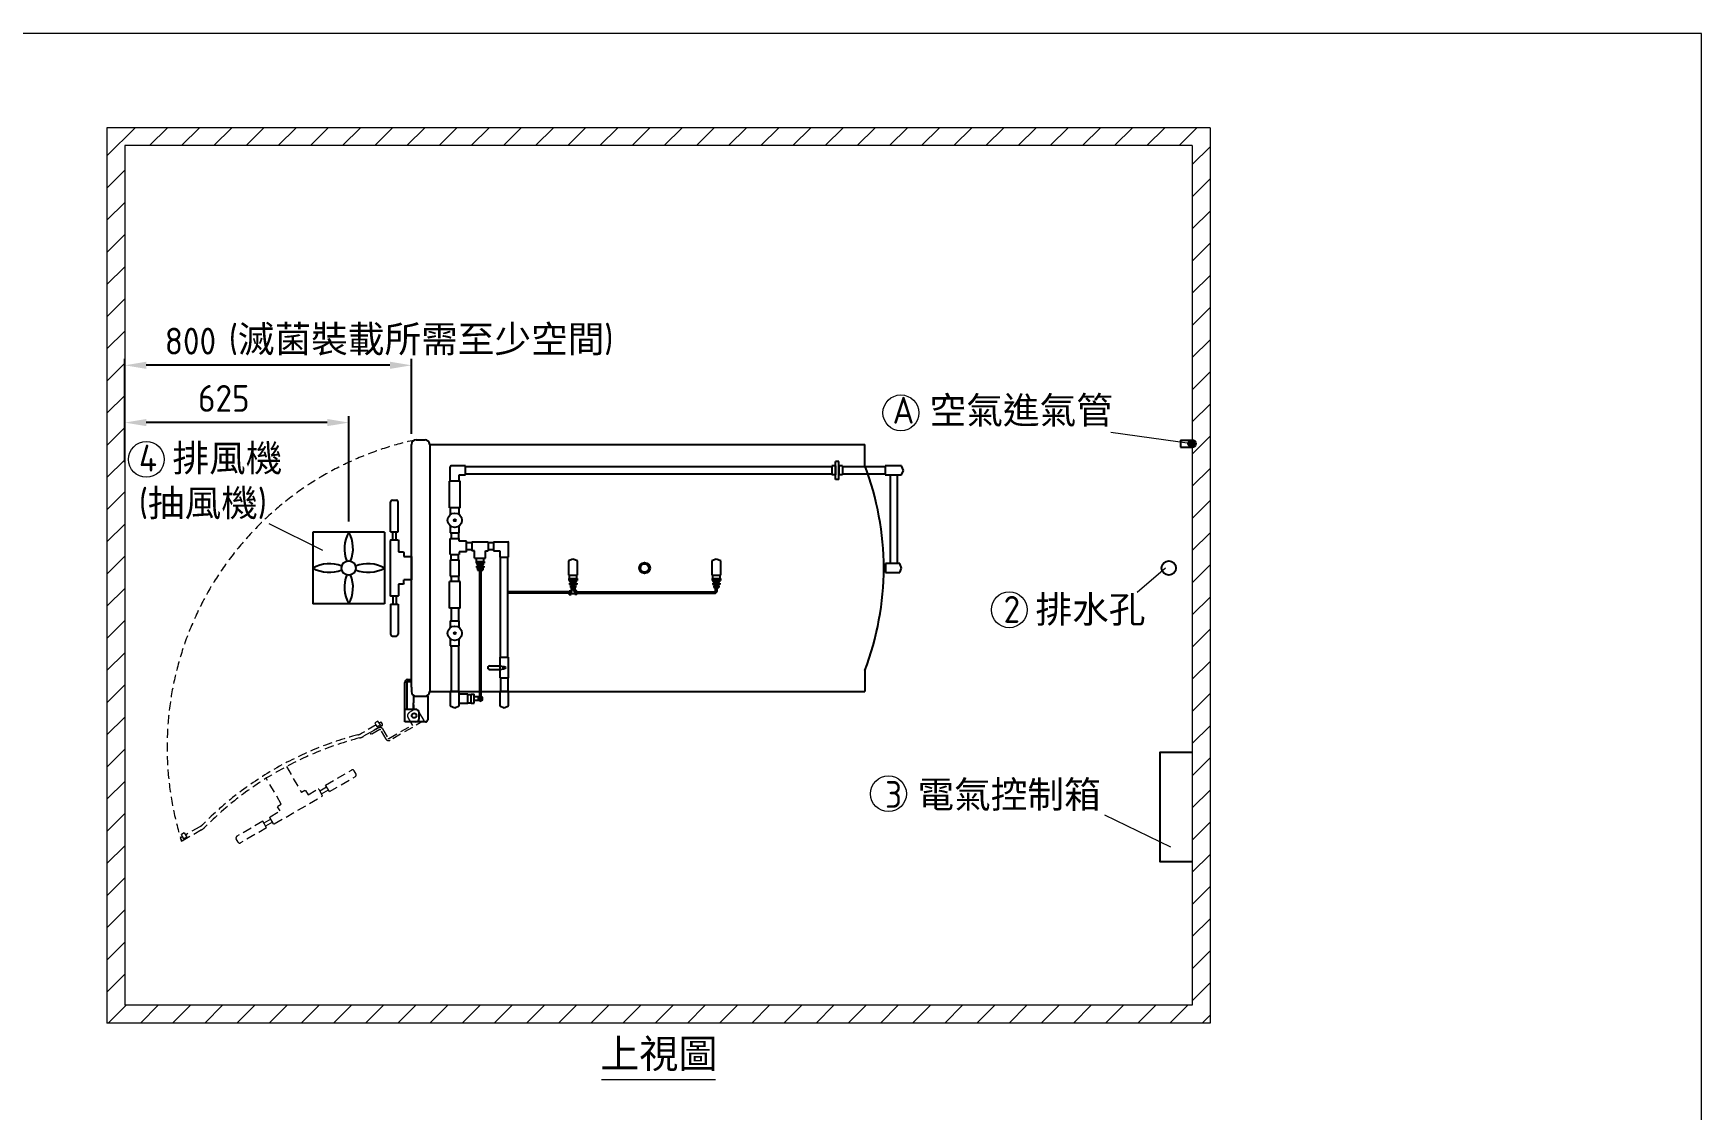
# Model space of a CAD drawing. Header units: millimetres. Extents: x -206886 to -195166, y -25068 to -16828.
# Drawn here: x -199822 to -195166, y -19833 to -16828 of the extents above; entities that cross this region are included whole.
import ezdxf

# ---------------------------------------------------------------- set-up
doc = ezdxf.new("R2010")
doc.units = ezdxf.units.MM
doc.linetypes.add('HIDDEN', pattern=[9.525, 6.35, -3.175])
doc.layers.get('0').update_dxf_attribs({"lineweight": 25})
for name, color, linetype, lineweight in [('D', 3, 'Continuous', 13), ('F', 7, 'Continuous', 15), ('H', 2, 'HIDDEN', 15), ('S', 4, 'Continuous', 15)]:
    doc.layers.add(name, color=color, linetype=linetype, lineweight=lineweight)
doc.styles.get("Standard").update_dxf_attribs({"font": 'KAIU.TTF'})
doc.styles.add('STU25', font='isocp2.shx')
doc.dimstyles.new('STU25', dxfattribs={"dimscale": 30, "dimtxt": 2.5, "dimasz": 2, "dimexe": 0.6, "dimexo": 1, "dimgap": 1, "dimtad": 1, "dimdsep": 46, "dimtxsty": 'STU25', "dimcen": 2, "dimazin": 2, "dimtfac": 1, "dimtmove": 0, "dimatfit": 3, "dimfxl": 0, "dimtolj": 1, "dimtzin": 0, "dimarcsym": 0})

# ---------------------------------------------------------------- blocks, each defined once
blk = doc.blocks.new('*D6')
at = {"layer": 'D', "color": 0, "linetype": 'Continuous', "lineweight": -2}
for p, q in [((-199567.1, -17995.6), (-199567.1, -17897)), ((-199002.1, -17915), (-199507.1, -17915)), ((-198942.1, -18191.1), (-198942.1, -17897))]:
    blk.add_line(p, q, dxfattribs=at)
at = {"layer": 'D', "color": 0}
for points in [[(-199507.1, -17905), (-199507.1, -17925), (-199567.1, -17915)], [(-199002.1, -17925), (-199002.1, -17905), (-198942.1, -17915)]]:
    blk.add_solid(points, dxfattribs=at)
at = {"layer": 'Defpoints', "color": 0}
for p in [(-199567.1, -17915), (-199567.1, -18025.6), (-198942.1, -18221.1)]:
    blk.add_point(p, dxfattribs=at)
at = {"layer": 'D', "color": 0, "insert": (-199290.8, -17847.5), "char_height": 75, "attachment_point": 5, "style": 'STU25'}
blk.add_mtext('\\A1;625', dxfattribs=at)
blk = doc.blocks.new('*D15')
at = {"layer": 'D', "color": 0, "lineweight": -2}
for p, q in [((-199567.1, -18025.6), (-199567.1, -17737.1)), ((-198767.1, -17946.1), (-198767.1, -17737.1)), ((-198827.1, -17755.1), (-199507.1, -17755.1))]:
    blk.add_line(p, q, dxfattribs=at)
at = {"layer": 'D', "color": 0}
for points in [[(-199507.1, -17745.1), (-199507.1, -17765.1), (-199567.1, -17755.1)], [(-198827.1, -17765.1), (-198827.1, -17745.1), (-198767.1, -17755.1)]]:
    blk.add_solid(points, dxfattribs=at)
at = {"layer": 'Defpoints', "color": 0}
for p in [(-199567.1, -17755.1), (-198767.1, -17976.1), (-199567.1, -18055.6)]:
    blk.add_point(p, dxfattribs=at)
at = {"layer": 'D', "color": 0, "insert": (-199383.9, -17687.6), "char_height": 75, "attachment_point": 5, "style": 'STU25'}
blk.add_mtext('\\A1;800', dxfattribs=at)

msp = doc.modelspace()

# ---------------------------------------------------------------- hatches: boundary and pattern name
msp.add_hatch(color=256).paths.add_polyline_path([(-196577.238, -17973.985, 1), (-196598.76, -17973.985, 1)])
at = {"layer": 'H', "linetype": 'HIDDEN', "ltscale": 5}
h = msp.add_hatch(dxfattribs=at)
h.set_pattern_fill('ANSI31', color=256, scale=20, style=0)
h.set_pattern_definition([(45, (13419.64, 6.664), (-44.90128, 44.90128), [])])
h.paths.add_polyline_path([(-199617.072, -17091.616), (-199617.072, -19591.616), (-196537.999, -19591.616), (-196537.999, -17091.616)])
h.paths.add_polyline_path([(-199567.072, -17141.616), (-199567.072, -19541.616), (-196587.999, -19541.616), (-196587.999, -17141.616)], flags=16)

# ---------------------------------------------------------------- linework, layer by layer
at = {"linetype": 'Continuous'}
for p, q in [((-198754.069, -17963.116), (-198729.069, -17963.116)), ((-196620.374, -17963.985), (-196587.999, -17963.985)), ((-196620.374, -17963.985), (-196620.374, -17983.985)), ((-198767.069, -17988.616), (-198767.069, -17976.116)), ((-196620.374, -17983.985), (-196587.999, -17983.985)), ((-198658.572, -18078.182), (-198658.572, -18038.116)), ((-198616.458, -18036.116), (-198656.572, -18036.116)), ((-198633.572, -18078.182), (-198633.572, -18061.116)), ((-198633.572, -18061.116), (-198616.458, -18061.116)), ((-198616.458, -18038.616), (-198616.458, -18036.116)), ((-198616.458, -18061.116), (-198616.458, -18036.116)), ((-197593.793, -18038.616), (-198616.458, -18038.616)), ((-197593.793, -18058.616), (-198616.458, -18058.616)), ((-197583.793, -18036.116), (-197593.793, -18036.116)), ((-197593.793, -18036.116), (-197593.793, -18061.116)), ((-197583.793, -18061.116), (-197593.793, -18061.116)), ((-197583.793, -18073.616), (-197583.793, -18023.616)), ((-197573.793, -18023.616), (-197583.793, -18023.616)), ((-197583.793, -18036.116), (-197583.793, -18061.116)), ((-197573.793, -18073.616), (-197573.793, -18023.616)), ((-197573.793, -18036.116), (-197573.793, -18061.116)), ((-197563.793, -18036.116), (-197573.793, -18036.116)), ((-197563.793, -18061.116), (-197573.793, -18061.116)), ((-197563.793, -18036.116), (-197563.793, -18061.116)), ((-197444.268, -18038.616), (-197563.793, -18038.616)), ((-197444.268, -18058.616), (-197563.793, -18058.616)), ((-197444.268, -18036.116), (-197444.268, -18061.116)), ((-197398.769, -18036.116), (-197444.268, -18036.116)), ((-197444.268, -18061.116), (-197398.769, -18061.116)), ((-197430.238, -18308.616), (-197430.238, -18061.116)), ((-197410.238, -18308.616), (-197410.238, -18061.116)), ((-197393.769, -18048.616), (-197398.769, -18036.116)), ((-197398.769, -18061.116), (-197393.769, -18048.616)), ((-197573.793, -18073.616), (-197583.793, -18073.616)), ((-198825.032, -18219.931), (-198825.032, -18136.205)), ((-198820.032, -18131.205), (-198809.032, -18131.205)), ((-198804.032, -18219.931), (-198804.032, -18136.205)), ((-198658.572, -18153.182), (-198658.572, -18172.08)), ((-198633.572, -18172.08), (-198633.572, -18153.182)), ((-198658.572, -18203.305), (-198658.572, -18222.692)), ((-198633.572, -18222.692), (-198633.572, -18203.305)), ((-198842.072, -18221.116), (-199042.072, -18221.116)), ((-199042.072, -18221.116), (-199042.072, -18421.116)), ((-198842.072, -18221.116), (-198842.072, -18421.116)), ((-198824.532, -18242.366), (-198826.032, -18243.866)), ((-198826.032, -18243.866), (-198826.032, -18398.366)), ((-198825.032, -18219.931), (-198804.032, -18219.931)), ((-198824.532, -18242.366), (-198804.532, -18242.366)), ((-198819.282, -18242.366), (-198819.282, -18219.931)), ((-198809.782, -18242.366), (-198809.782, -18219.931)), ((-198804.532, -18242.366), (-198803.032, -18243.866)), ((-198803.032, -18243.866), (-198803.032, -18276.116)), ((-198658.572, -18222.692), (-198633.572, -18222.692)), ((-198658.572, -18238.227), (-198633.572, -18238.227)), ((-198658.572, -18283.227), (-198658.572, -18238.227)), ((-198656.072, -18222.692), (-198656.072, -18238.227)), ((-198636.072, -18222.692), (-198636.072, -18238.227)), ((-198633.572, -18245.727), (-198633.572, -18238.227)), ((-198613.572, -18245.727), (-198633.572, -18245.727)), ((-198613.572, -18275.727), (-198613.572, -18245.727)), ((-198598.184, -18250.727), (-198613.572, -18250.727)), ((-198598.184, -18248.227), (-198553.184, -18248.227)), ((-198598.184, -18248.227), (-198598.184, -18273.227)), ((-198553.184, -18248.227), (-198553.184, -18273.227)), ((-198537.795, -18250.727), (-198553.184, -18250.727)), ((-198537.795, -18248.227), (-198497.729, -18248.227)), ((-198495.729, -18290.342), (-198495.729, -18250.227)), ((-198803.032, -18276.116), (-198789.532, -18276.116)), ((-198788.032, -18277.616), (-198789.532, -18276.116)), ((-198788.032, -18277.616), (-198788.032, -18288.616)), ((-198788.032, -18288.616), (-198767.069, -18288.616)), ((-198658.572, -18283.227), (-198633.572, -18283.227)), ((-198658.572, -18298.616), (-198658.572, -18343.616)), ((-198658.572, -18298.616), (-198633.572, -18298.616)), ((-198656.072, -18298.616), (-198656.072, -18283.227)), ((-198636.072, -18298.616), (-198636.072, -18283.227)), ((-198633.572, -18275.727), (-198633.572, -18283.227)), ((-198613.572, -18275.727), (-198633.572, -18275.727)), ((-198633.572, -18343.616), (-198633.572, -18298.616)), ((-198598.184, -18270.727), (-198613.572, -18270.727)), ((-198590.684, -18273.227), (-198598.184, -18273.227)), ((-198590.684, -18293.227), (-198590.684, -18273.227)), ((-198590.684, -18293.227), (-198560.684, -18293.227)), ((-198560.684, -18293.227), (-198560.684, -18273.227)), ((-198560.684, -18273.227), (-198553.184, -18273.227)), ((-198537.795, -18270.727), (-198553.184, -18270.727)), ((-198537.795, -18273.227), (-198520.729, -18273.227)), ((-198520.729, -18273.227), (-198520.729, -18290.342)), ((-198520.729, -18290.342), (-198495.729, -18290.342)), ((-198518.229, -18569.799), (-198518.229, -18290.342)), ((-198498.229, -18290.342), (-198495.729, -18290.342)), ((-198498.229, -18569.799), (-198498.229, -18290.342)), ((-198316.072, -18296.116), (-198328.572, -18301.116)), ((-198303.572, -18301.116), (-198316.072, -18296.116)), ((-197916.072, -18296.116), (-197928.572, -18301.116)), ((-197903.572, -18301.116), (-197916.072, -18296.116)), ((-198658.572, -18343.616), (-198633.572, -18343.616)), ((-198656.072, -18343.616), (-198656.072, -18358.616)), ((-198636.072, -18343.616), (-198636.072, -18358.616)), ((-198328.572, -18301.116), (-198328.572, -18341.116)), ((-198328.572, -18341.116), (-198303.572, -18341.116)), ((-198303.572, -18341.116), (-198303.572, -18301.116)), ((-197928.572, -18301.116), (-197928.572, -18341.116)), ((-197928.572, -18341.116), (-197903.572, -18341.116)), ((-197903.572, -18341.116), (-197903.572, -18301.116)), ((-197443.692, -18308.616), (-197443.692, -18333.616)), ((-197403.692, -18308.616), (-197443.692, -18308.616)), ((-197443.692, -18331.116), (-197443.692, -18311.116)), ((-197443.692, -18333.616), (-197403.692, -18333.616)), ((-197398.692, -18321.116), (-197403.692, -18308.616)), ((-197403.692, -18333.616), (-197398.692, -18321.116)), ((-198789.532, -18366.116), (-198803.032, -18366.116)), ((-198803.032, -18366.116), (-198803.032, -18398.366)), ((-198788.032, -18364.616), (-198789.532, -18366.116)), ((-198767.069, -18353.616), (-198788.032, -18353.616)), ((-198788.032, -18364.616), (-198788.032, -18353.616)), ((-198842.072, -18421.116), (-199042.072, -18421.116)), ((-198824.532, -18399.866), (-198826.032, -18398.366)), ((-198825.032, -18422.301), (-198825.032, -18506.027)), ((-198825.032, -18422.301), (-198804.032, -18422.301)), ((-198804.532, -18399.866), (-198824.532, -18399.866)), ((-198819.282, -18399.866), (-198819.282, -18422.301)), ((-198809.782, -18399.866), (-198809.782, -18422.301)), ((-198804.532, -18399.866), (-198803.032, -18398.366)), ((-198804.032, -18422.301), (-198804.032, -18506.027)), ((-198656.072, -18433.616), (-198656.072, -18468.126)), ((-198636.072, -18433.616), (-198636.072, -18468.126)), ((-198658.572, -18468.126), (-198658.572, -18487.513)), ((-198658.572, -18468.126), (-198633.572, -18468.126)), ((-198633.572, -18487.513), (-198633.572, -18468.126)), ((-198820.032, -18511.027), (-198809.032, -18511.027)), ((-198658.572, -18518.738), (-198658.572, -18538.126)), ((-198633.572, -18538.126), (-198633.572, -18518.738)), ((-198658.572, -18538.126), (-198633.572, -18538.126)), ((-198656.072, -18538.126), (-198656.072, -18666.116)), ((-198636.072, -18538.126), (-198636.072, -18666.116)), ((-198520.729, -18569.799), (-198520.729, -18627.43)), ((-198520.729, -18569.799), (-198495.729, -18569.799)), ((-198495.729, -18627.43), (-198495.729, -18569.799)), ((-198785.569, -18750.709), (-198785.569, -18640.709)), ((-198779.569, -18640.709), (-198779.569, -18715.709)), ((-198777.569, -18632.709), (-198767.069, -18632.709)), ((-198767.069, -18638.709), (-198777.569, -18638.709)), ((-198767.069, -18653.616), (-198767.069, -18666.116)), ((-198633.572, -18666.073), (-198658.572, -18666.073)), ((-198658.572, -18666.073), (-198658.572, -18706.073)), ((-198633.572, -18706.073), (-198633.572, -18666.073)), ((-198520.729, -18627.43), (-198495.729, -18627.43)), ((-198520.729, -18666.073), (-198520.729, -18706.073)), ((-198495.729, -18666.073), (-198520.729, -18666.073)), ((-198518.229, -18627.43), (-198518.229, -18666.116)), ((-198498.229, -18627.43), (-198498.229, -18666.116)), ((-198495.729, -18706.073), (-198495.729, -18666.073)), ((-198755.569, -18715.709), (-198785.569, -18715.709)), ((-198754.069, -18679.116), (-198729.069, -18679.116)), ((-198658.572, -18706.073), (-198646.072, -18711.073)), ((-198646.072, -18711.073), (-198633.572, -18706.073)), ((-198609.191, -18673.573), (-198633.572, -18673.573)), ((-198633.572, -18698.573), (-198609.191, -18698.573)), ((-198609.191, -18698.573), (-198609.191, -18673.573)), ((-198600.644, -18698.573), (-198600.644, -18673.573)), ((-198592.247, -18698.573), (-198592.247, -18673.573)), ((-198520.729, -18706.073), (-198508.229, -18711.073)), ((-198508.229, -18711.073), (-198495.729, -18706.073)), ((-198745.569, -18740.709), (-198745.569, -18725.709))]:
    msp.add_line(p, q, dxfattribs=at)
for p, q in [((-198767.069, -18653.616), (-198767.069, -17988.616)), ((-198716.069, -17976.116), (-198716.069, -18666.116)), ((-198716.069, -17976.116), (-197501.839, -17976.116)), ((-198716.069, -17976.116), (-198716.069, -18666.116)), ((-197501.839, -18034.826), (-197501.839, -17976.116)), ((-198631.072, -18078.182), (-198661.072, -18078.182)), ((-198661.072, -18153.182), (-198661.072, -18078.182)), ((-198631.072, -18153.182), (-198631.072, -18078.182)), ((-198631.072, -18153.182), (-198661.072, -18153.182)), ((-198537.795, -18248.227), (-198537.795, -18273.227)), ((-198537.795, -18250.727), (-198537.795, -18270.727)), ((-198767.069, -18288.616), (-198767.069, -18353.616)), ((-198585.684, -18293.227), (-198565.684, -18293.227)), ((-198585.684, -18302.831), (-198585.684, -18293.227)), ((-198564.684, -18302.831), (-198564.684, -18293.227)), ((-198586.684, -18302.831), (-198586.684, -18307.831)), ((-198586.684, -18302.831), (-198563.684, -18302.831)), ((-198586.684, -18307.831), (-198563.684, -18307.831)), ((-198585.296, -18315.674), (-198564.925, -18315.674)), ((-198585.296, -18315.674), (-198585.296, -18319.596)), ((-198585.296, -18319.596), (-198564.925, -18319.596)), ((-198583.684, -18307.831), (-198583.684, -18311.752)), ((-198583.684, -18311.752), (-198566.684, -18311.752)), ((-198582.296, -18323.518), (-198567.925, -18323.518)), ((-198582.296, -18323.518), (-198582.296, -18327.44)), ((-198582.296, -18327.44), (-198567.925, -18327.44)), ((-198579.684, -18311.752), (-198579.684, -18315.674)), ((-198579.684, -18319.596), (-198579.684, -18323.518)), ((-198577.111, -18327.44), (-198577.111, -18686.073)), ((-198573.111, -18327.44), (-198573.111, -18686.073)), ((-198570.684, -18311.752), (-198570.684, -18315.674)), ((-198570.684, -18319.596), (-198570.684, -18323.518)), ((-198567.925, -18323.518), (-198567.925, -18327.44)), ((-198566.684, -18307.831), (-198566.684, -18311.752)), ((-198564.925, -18315.674), (-198564.925, -18319.596)), ((-198563.684, -18302.831), (-198563.684, -18307.831)), ((-198326.072, -18350.719), (-198326.072, -18341.116)), ((-198326.072, -18341.116), (-198306.072, -18341.116)), ((-198305.072, -18350.719), (-198305.072, -18341.116)), ((-197926.072, -18341.116), (-197906.072, -18341.116)), ((-197926.072, -18350.719), (-197926.072, -18341.116)), ((-197905.072, -18350.719), (-197905.072, -18341.116)), ((-198661.072, -18433.616), (-198661.072, -18358.616)), ((-198631.072, -18358.616), (-198661.072, -18358.616)), ((-198631.072, -18433.616), (-198631.072, -18358.616)), ((-198327.095, -18387.545), (-198498.229, -18387.545)), ((-198327.095, -18391.545), (-198498.229, -18391.545)), ((-198327.572, -18350.719), (-198327.572, -18355.719)), ((-198327.572, -18350.719), (-198304.572, -18350.719)), ((-198327.572, -18355.719), (-198304.572, -18355.719)), ((-198327.095, -18394.731), (-198327.095, -18384.359)), ((-198327.095, -18384.359), (-198321.258, -18384.359)), ((-198326.185, -18363.563), (-198326.185, -18367.485)), ((-198326.185, -18363.563), (-198305.813, -18363.563)), ((-198326.185, -18367.485), (-198305.813, -18367.485)), ((-198324.572, -18355.719), (-198324.572, -18359.641)), ((-198324.572, -18359.641), (-198307.572, -18359.641)), ((-198323.185, -18371.407), (-198323.185, -18375.329)), ((-198323.185, -18371.407), (-198308.813, -18371.407)), ((-198323.185, -18375.329), (-198308.813, -18375.329)), ((-198321.258, -18394.731), (-198321.258, -18384.359)), ((-198321.258, -18386.545), (-198319.072, -18386.545)), ((-198321.258, -18386.627), (-198321.258, -18392.463)), ((-198321.258, -18392.545), (-198310.887, -18392.545)), ((-198321.185, -18375.329), (-198310.813, -18375.329)), ((-198321.185, -18375.329), (-198321.185, -18381.165)), ((-198321.185, -18381.165), (-198310.813, -18381.165)), ((-198320.572, -18359.641), (-198320.572, -18363.563)), ((-198320.572, -18367.485), (-198320.572, -18371.407)), ((-198319.072, -18386.545), (-198319.072, -18381.165)), ((-198313.072, -18386.545), (-198313.072, -18381.165)), ((-198313.072, -18386.545), (-198310.887, -18386.545)), ((-198311.572, -18359.641), (-198311.572, -18363.563)), ((-198311.572, -18367.485), (-198311.572, -18371.407)), ((-198305.05, -18384.359), (-198310.887, -18384.359)), ((-198310.887, -18394.731), (-198310.887, -18384.359)), ((-198310.887, -18386.627), (-198310.887, -18392.463)), ((-198310.813, -18375.329), (-198310.813, -18381.165)), ((-198308.813, -18371.407), (-198308.813, -18375.329)), ((-198307.572, -18355.719), (-198307.572, -18359.641)), ((-198305.813, -18363.563), (-198305.813, -18367.485)), ((-198305.05, -18394.731), (-198305.05, -18384.359)), ((-198305.05, -18387.545), (-197921.072, -18387.545)), ((-198305.05, -18391.545), (-197921.072, -18391.545)), ((-198304.572, -18350.719), (-198304.572, -18355.719)), ((-197927.572, -18350.719), (-197927.572, -18355.719)), ((-197927.572, -18350.719), (-197904.572, -18350.719)), ((-197927.572, -18355.719), (-197904.572, -18355.719)), ((-197926.185, -18363.563), (-197926.185, -18367.485)), ((-197926.185, -18363.563), (-197905.813, -18363.563)), ((-197926.185, -18367.485), (-197905.813, -18367.485)), ((-197924.572, -18355.719), (-197924.572, -18359.641)), ((-197924.572, -18359.641), (-197907.572, -18359.641)), ((-197923.185, -18371.407), (-197923.185, -18375.329)), ((-197923.185, -18371.407), (-197908.813, -18371.407)), ((-197923.185, -18375.329), (-197908.813, -18375.329)), ((-197920.572, -18359.641), (-197920.572, -18363.563)), ((-197920.572, -18367.485), (-197920.572, -18371.407)), ((-197918.072, -18384.545), (-197918.072, -18375.329)), ((-197914.072, -18384.545), (-197914.072, -18375.329)), ((-197911.572, -18359.641), (-197911.572, -18363.563)), ((-197911.572, -18367.485), (-197911.572, -18371.407)), ((-197908.813, -18371.407), (-197908.813, -18375.329)), ((-197907.572, -18355.719), (-197907.572, -18359.641)), ((-197905.813, -18363.563), (-197905.813, -18367.485)), ((-197904.572, -18350.719), (-197904.572, -18355.719)), ((-198631.072, -18433.616), (-198661.072, -18433.616)), ((-198327.095, -18394.731), (-198321.258, -18394.731)), ((-198305.05, -18394.731), (-198310.887, -18394.731)), ((-198548.778, -18594.471), (-198520.729, -18594.471)), ((-198548.778, -18604.442), (-198520.729, -18604.442)), ((-198520.729, -18594.471), (-198508.229, -18596.012)), ((-198520.729, -18604.442), (-198508.229, -18602.901)), ((-197501.839, -18607.406), (-197501.839, -18666.116)), ((-198716.069, -18666.116), (-197501.839, -18666.116)), ((-198761.569, -18679.116), (-198721.569, -18679.116)), ((-198761.569, -18679.116), (-198761.569, -18697.709)), ((-198761.569, -18713.379), (-198761.569, -18697.709)), ((-198761.569, -18702.709), (-198761.569, -18712.947)), ((-198721.569, -18679.116), (-198721.569, -18744.709)), ((-198721.569, -18702.709), (-198721.569, -18744.709)), ((-198609.191, -18674.573), (-198600.644, -18674.573)), ((-198609.191, -18697.573), (-198600.644, -18697.573)), ((-198600.644, -18673.573), (-198592.247, -18673.573)), ((-198600.644, -18698.573), (-198592.247, -18698.573)), ((-198578.064, -18680.839), (-198592.247, -18680.839)), ((-198578.064, -18691.306), (-198592.247, -18691.306)), ((-198727.569, -18750.709), (-198785.569, -18750.709))]:
    msp.add_line(p, q)
msp.add_lwpolyline([(-198577.111, -18680.289), (-198581.119, -18682.603), (-198581.119, -18689.542), (-198575.111, -18693.011), (-198569.102, -18689.542), (-198569.102, -18682.603), (-198573.111, -18680.289)])
msp.add_lwpolyline([(-196587.999, -18836.073), (-196677.597, -18836.073), (-196677.597, -19140.761), (-196587.999, -19140.761)], dxfattribs=at)
for centre, radius in [((-196587.999, -17973.985), 10.761), ((-198646.072, -18187.692), 20), ((-198646.072, -18187.692), 3), ((-198942.072, -18321.116), 20), ((-198942.072, -18321.116), 20), ((-198942.072, -18321.116), 20), ((-198942.072, -18321.116), 20), ((-198116.072, -18321.116), 15), ((-198116.072, -18321.116), 11.88), ((-196652.999, -18321.116), 20), ((-198646.072, -18503.126), 20), ((-198646.072, -18503.126), 3), ((-198508.229, -18599.457), 3.445), ((-198759.569, -18733.209), 6.45), ((-198759.569, -18733.209), 6.45)]:
    msp.add_circle(centre, radius)
for centre, radius, start, end in [((-198754.069, -17976.116), 13, 90, 180), ((-198729.069, -17976.116), 13, 0, 90), ((-198656.572, -18038.116), 2, 90, 180), ((-198820.032, -18136.205), 5, 90, 180), ((-198809.032, -18136.205), 5, 0, 90), ((-198497.729, -18250.227), 2, 0, 90), ((-198820.032, -18506.027), 5, 180, 270), ((-198809.032, -18506.027), 5, 270, 0), ((-198777.569, -18640.709), 8, 90, 180), ((-198777.569, -18640.709), 2, 90, 180), ((-198754.069, -18666.116), 13, 180, 270), ((-198729.069, -18666.116), 13, 270, 0), ((-198755.569, -18725.709), 10, 0, 90), ((-198755.569, -18740.709), 10, 270, 0)]:
    msp.add_arc(centre, radius, start, end, dxfattribs=at)
at = {"lineweight": -3}
msp.add_arc((-198246.364, -18321.116), 797.671, 338.966919, 21.033081, dxfattribs=at)
for centre, radius, start, end in [((-198861.048, -18266.991), 93.11, 150.481802, 201.977032), ((-199023.097, -18266.991), 93.11, 338.022968, 29.518198), ((-198996.197, -18402.14), 93.11, 68.022968, 119.518198), ((-198996.197, -18240.091), 93.11, 240.481802, 291.977032), ((-198861.048, -18375.24), 93.11, 158.022968, 209.518198), ((-199023.097, -18375.24), 93.11, 330.481802, 21.977032), ((-198887.948, -18402.14), 93.11, 60.481802, 111.977032), ((-198887.948, -18240.091), 93.11, 248.022968, 299.518198), ((-197921.072, -18384.545), 3, 270, 0), ((-197921.072, -18384.545), 7, 270, 0), ((-198549.158, -18599.457), 5, 85.647201, 274.352799), ((-198764.569, -18713.379), 3, 309.034435, 0), ((-198575.111, -18686.073), 2, 180, 0), ((-198727.569, -18744.709), 6, 270, 0)]:
    msp.add_arc(centre, radius, start, end)
at = {"layer": 'D'}
for p, q in [((-196587.999, -17973.985), (-196814.696, -17942.523)), ((-199164.957, -18196.385), (-199015.501, -18271.365)), ((-196832.388, -19010.216), (-196648.538, -19099.154)), ((-198236.889, -19749.385), (-197918.183, -19749.385))]:
    msp.add_line(p, q, dxfattribs=at)
at = {"layer": 'D', "linetype": 'Continuous'}
msp.add_line((-196662.434, -18321.116), (-196741.234, -18389.112), dxfattribs=at)
at = {"layer": 'D'}
for centre in [(-197400.866, -17887.807), (-199506.968, -18017.67), (-197098.295, -18437.757), (-197435.527, -18951.315)]:
    msp.add_circle(centre, 50, dxfattribs=at)
at = {"layer": 'F', "color": 6}
msp.add_lwpolyline([(-206885.747, -16828.259), (-206885.747, -25068.259), (-195165.747, -25068.259), (-195165.747, -16828.259)], close=True, dxfattribs=at)
msp.add_lwpolyline([(-206885.747, -16828.259), (-206885.747, -25068.259), (-195165.747, -25068.259), (-195165.747, -16828.259)], close=True, dxfattribs=at)
at = {"layer": 'H', "ltscale": 4}
for p, q in [((-198760.074, -18717.335), (-198773.064, -18724.835)), ((-198865.399, -18759.092), (-198905.584, -18782.292)), ((-198849.141, -18761.252), (-198900.584, -18790.953)), ((-198861.105, -18748.53), (-198868.899, -18753.03)), ((-198868.899, -18753.03), (-198863.265, -18764.788)), ((-198865.399, -18759.092), (-198863.265, -18764.788)), ((-198853.739, -18759.288), (-198863.265, -18764.788)), ((-198853.739, -18759.288), (-198861.105, -18748.53)), ((-198852.409, -18751.592), (-198857.605, -18754.592)), ((-198857.605, -18754.592), (-198853.739, -18759.288)), ((-198848.043, -18757.154), (-198851.043, -18751.958)), ((-198829.676, -18796.78), (-198764.724, -18759.28)), ((-198731.414, -18746.976), (-198826.676, -18801.976)), ((-198776.724, -18738.495), (-198761.724, -18764.476)), ((-198731.414, -18746.976), (-198746.414, -18720.995)), ((-198858.337, -18767.139), (-198882.585, -18781.139)), ((-198882.585, -18781.139), (-198879.585, -18786.335)), ((-198855.337, -18772.335), (-198879.585, -18786.335)), ((-198837.605, -18799.048), (-198852.605, -18773.067)), ((-198847.408, -18770.067), (-198832.408, -18796.048)), ((-199115.777, -18875.425), (-199074.075, -18947.656)), ((-199006.592, -18927.17), (-198934.083, -18885.307)), ((-198996.092, -18945.356), (-198923.583, -18903.493)), ((-198921.753, -18896.663), (-198927.253, -18887.137)), ((-199130.366, -18980.156), (-199172.069, -18907.925)), ((-199064.548, -18942.156), (-199074.075, -18947.656)), ((-199064.548, -18942.156), (-199062.499, -18942.705)), ((-199062.499, -18942.705), (-199055.749, -18954.396)), ((-199055.749, -18954.396), (-199027.82, -18938.271)), ((-199025.771, -18938.82), (-199027.82, -18938.271)), ((-199025.771, -18938.82), (-199015.771, -18956.141)), ((-199023.146, -18943.367), (-199003.717, -18932.149)), ((-199018.396, -18951.594), (-198998.967, -18940.377)), ((-198996.092, -18945.356), (-199006.592, -18927.17)), ((-199150.121, -19035.44), (-199016.32, -18958.19)), ((-199139.893, -18985.656), (-199140.442, -18987.705)), ((-199133.692, -18999.396), (-199140.442, -18987.705)), ((-199139.893, -18985.656), (-199130.366, -18980.156)), ((-199015.771, -18956.141), (-199016.32, -18958.19)), ((-199357.82, -19043.391), (-199398.005, -19066.592)), ((-199181.849, -19028.355), (-199254.358, -19070.218)), ((-199171.349, -19046.541), (-199181.849, -19028.355)), ((-199159.545, -19022.117), (-199178.974, -19033.334)), ((-199154.795, -19030.344), (-199174.224, -19041.561)), ((-199162.17, -19017.57), (-199161.621, -19015.521)), ((-199152.17, -19034.891), (-199162.17, -19017.57)), ((-199161.621, -19015.521), (-199133.692, -18999.396)), ((-199152.17, -19034.891), (-199150.121, -19035.44)), ((-199408.361, -19080.654), (-199411.361, -19075.458)), ((-199405.799, -19071.092), (-199410.995, -19074.092)), ((-199401.505, -19060.53), (-199409.299, -19065.03)), ((-199403.665, -19076.788), (-199409.299, -19065.03)), ((-199405.799, -19071.092), (-199403.665, -19076.788)), ((-199352.82, -19052.052), (-199404.263, -19081.752)), ((-199403.665, -19076.788), (-199394.139, -19071.288)), ((-199401.505, -19060.53), (-199394.139, -19071.288)), ((-199398.005, -19066.592), (-199394.139, -19071.288)), ((-199250.688, -19086.574), (-199256.188, -19077.048)), ((-199171.349, -19046.541), (-199243.858, -19088.404))]:
    msp.add_line(p, q, dxfattribs=at)
for centre, radius, start, end in [((-198572.067, -18821.033), 877.01, 101.977361, 197.46728), ((-198755.074, -18725.995), 10, 30, 120), ((-198851.909, -18752.458), 1, 30, 120), ((-198850.641, -18758.654), 3, 300, 30), ((-198768.064, -18733.495), 10, 120, 210), ((-198676.005, -19702.133), 946.395, 104.730164, 135.269836), ((-198671.005, -19710.793), 946.395, 104.730164, 135.269836), ((-198928.084, -18743.321), 45, 284.730164, 300), ((-198923.084, -18751.982), 45, 284.730164, 300), ((-198854.337, -18774.067), 8, 30, 120), ((-198854.337, -18774.067), 2, 30, 120), ((-198830.676, -18795.048), 8, 210, 300), ((-198830.676, -18795.048), 2, 210, 300), ((-198931.583, -18889.637), 5, 30, 120), ((-198926.083, -18899.163), 5, 300, 30), ((-199380.32, -19004.42), 45, 300, 315.269836), ((-199375.32, -19013.08), 45, 300, 315.269836), ((-199410.495, -19074.958), 1, 120, 210), ((-199405.763, -19079.154), 3, 210, 300), ((-199251.858, -19074.548), 5, 120, 210), ((-199246.358, -19084.074), 5, 210, 300)]:
    msp.add_arc(centre, radius, start, end, dxfattribs=at)
at = {"layer": 'S', "linetype": 'Continuous'}
for p, q in [((-196537.999, -17091.616), (-199617.072, -17091.616)), ((-199617.072, -17091.616), (-199617.072, -19591.616)), ((-196537.999, -17091.616), (-196537.999, -19591.616)), ((-196587.999, -17141.616), (-199567.072, -17141.616)), ((-199567.072, -17141.616), (-199567.072, -19541.616)), ((-196587.999, -17141.616), (-196587.999, -19541.616)), ((-196587.999, -19541.616), (-199567.072, -19541.616)), ((-196537.999, -19591.616), (-199617.072, -19591.616))]:
    msp.add_line(p, q, dxfattribs=at)

# ---------------------------------------------------------------- texts
at = {"layer": 'D', "color": 11, "attachment_point": 1}
for s, insert, char_height in [('{\\Fisocp2.shx;\\C3;(\\f標楷體|b0|i0|c136|p65;滅菌裝載所需至少空間\\Fisocp2.shx;)}', (-199276.658, -17644.093), 75), ('{\\Fisocp2.shx;\\C3;A \\f標楷體|b0|i0|c136|p65;空氣進氣管}', (-197424.037, -17842.978), 75), ('{\\Fisocp2.shx;\\C3;4 \\f標楷體|b0|i0|c136|p65;排風機\\P\\Fisocp2.shx;(\\f標楷體|b0|i0|c136|p65;抽風機\\Fisocp2.shx;)}', (-199527.684, -17976.762), 75), ('{\\Fisocp2.shx;\\C3;2 \\f標楷體|b0|i0|c136|p65;排水孔}', (-197114.049, -18399.141), 75), ('{\\Fisocp2.shx;\\C3;3 \\f標楷體|b0|i0|c136|p65;電氣控制箱}', (-197444.904, -18915.877), 75), ('上視圖', (-198240.063, -19637.037), 80)]:
    msp.add_mtext(s, dxfattribs=dict(at, insert=insert, char_height=char_height))

# ---------------------------------------------------------------- dimensions: what is measured, and where the dimension line sits
at = {"layer": 'D'}
dim = msp.add_linear_dim(base=(-199567.072, -17755.119), p1=(-198767.069, -17976.116), p2=(-199567.072, -18055.616), dimstyle='STU25', dxfattribs=at)
dim.commit()
dim.dimension.update_dxf_attribs({"geometry": '*D15', "text_midpoint": (-199383.916, -17755.119), "dimtype": 160})
at = {"layer": 'D', "linetype": 'Continuous'}
dim = msp.add_linear_dim(base=(-199567.072, -17915.035), p1=(-198942.072, -18221.116), p2=(-199567.072, -18025.616), dimstyle='STU25', dxfattribs=at)
dim.commit()
dim.dimension.update_dxf_attribs({"geometry": '*D6', "text_midpoint": (-199290.831, -17915.035), "dimtype": 160})

doc.saveas('drawing.dxf')
